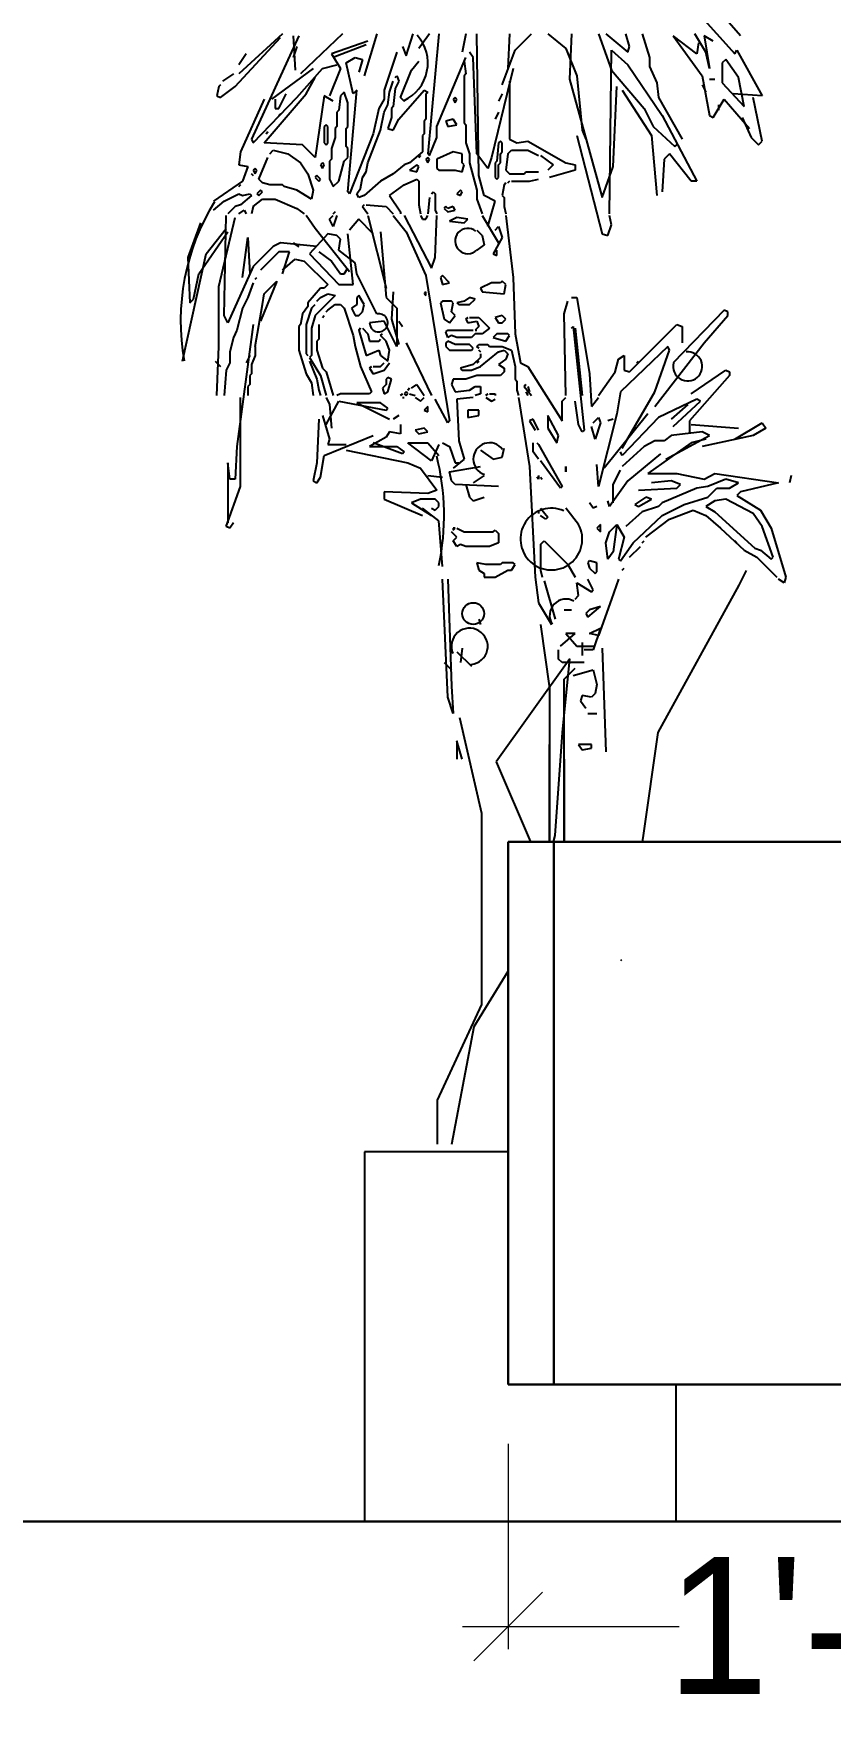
# Model space of a CAD drawing. Header units: millimetres. Extents: x 56222 to 3066687, y -650199 to -121287.
# Drawn here: x 134990.3 to 135007.75, y -183599.31 to -183562.44 of the extents above; entities that cross this region are included whole.
import ezdxf

# ---------------------------------------------------------------- set-up
doc = ezdxf.new("R2010")
doc.units = ezdxf.units.MM
doc.header["$MEASUREMENT"] = 0
doc.header["$PDMODE"] = 35
doc.linetypes.add('DASHED', pattern=[0.75, 0.5, -0.25])
doc.layers.get('Defpoints').update_dxf_attribs({"color": 220})
for name, color, linetype, lineweight in [('FURNITURE', 32, 'Continuous', 9), ('furniture dimensions', 1, 'DASHED', 0), ('SECTION ( SLAB PLine )', 104, 'Continuous', 30), ('wall', 7, 'Continuous', 30)]:
    doc.layers.add(name, color=color, linetype=linetype, lineweight=lineweight)
doc.styles.add('century g', font='GOTHIC.TTF')
doc.dimstyles.new('Archana', dxfattribs={"dimtxt": 2, "dimasz": 0.75, "dimexe": 0.5, "dimexo": 0.5, "dimgap": 0, "dimtad": 0, "dimzin": 0, "dimdsep": 46, "dimlunit": 4, "dimtxsty": 'century g', "dimblk": 'OBLIQUE', "dimcen": 0, "dimdle": 1, "dimclrd": 256, "dimclre": 256, "dimclrt": 256, "dimadec": 0, "dimazin": 0, "dimtfac": 1, "dimtofl": 0, "dimtmove": 1, "dimatfit": 3, "dimfxl": 1, "dimfxlon": 1, "dimtolj": 1, "dimtzin": 0, "dimlwd": -1, "dimlwe": -1, "dimarcsym": 0})

# ---------------------------------------------------------------- blocks, each defined once
blk = doc.blocks.new('_Oblique')
at = {"layer": 'wall', "color": 0, "lineweight": -2}
blk.add_line((-0.5, -0.5), (0.5, 0.5), dxfattribs=at)
blk = doc.blocks.new('*D224')
at = {"layer": 'Defpoints', "color": 0, "linetype": 'Continuous', "lineweight": 30, "transparency": 16777216}
for p in [(135000.694, -183592.044), (135015.634, -183592.044), (135015.634, -183597.344)]:
    blk.add_point(p, dxfattribs=at)
at = {"layer": 'furniture dimensions', "color": 5, "linetype": 'ByBlock', "transparency": 16777216}
blk.add_line((135000.694, -183593.344), (135000.694, -183597.844), dxfattribs=at)
at = {"layer": 'furniture dimensions', "color": 5, "linetype": 'Continuous', "transparency": 16777216}
for p, q in [((135015.634, -183593.344), (135015.634, -183597.844)), ((134999.694, -183597.344), (135004.443, -183597.344)), ((135016.634, -183597.344), (135011.885, -183597.344))]:
    blk.add_line(p, q, dxfattribs=at)
at = {"layer": 'furniture dimensions', "color": 5, "linetype": 'Continuous', "transparency": 16777216, "xscale": 1.5, "yscale": 1.5, "zscale": 1.5, "rotation": 180}
blk.add_blockref('_Oblique', (135000.694, -183597.344), dxfattribs=at)
at = {"layer": 'furniture dimensions', "color": 5, "linetype": 'Continuous', "transparency": 16777216, "xscale": 1.5, "yscale": 1.5, "zscale": 1.5}
blk.add_blockref('_Oblique', (135015.634, -183597.344), dxfattribs=at)
at = {"layer": 'furniture dimensions', "linetype": 'Continuous', "lineweight": 0, "transparency": 16777216, "insert": (135008.164, -183597.344), "char_height": 3, "attachment_point": 5, "style": 'century g'}
blk.add_mtext('\\A1;1\'-3"', dxfattribs=at)

msp = doc.modelspace()

# ---------------------------------------------------------------- linework, layer by layer
at = {"color": 96, "linetype": 'ByBlock'}
for p, q in [((135003.433, -183560.418), (135005.663, -183562.887)), ((135005.782, -183562.489), (135004.986, -183561.573)), ((134995.748, -183562.449), (134994.792, -183563.325)), ((134997.062, -183562.449), (134996.146, -183563.325)), ((134997.819, -183562.449), (134997.54, -183563.365)), ((134998.456, -183562.927), (134998.615, -183562.449)), ((134998.973, -183562.449), (134998.734, -183562.768)), ((134999.172, -183562.449), (134998.933, -183565.077)), ((134999.77, -183562.449), (134999.69, -183562.847)), ((135000.048, -183565.555), (135000.009, -183562.449)), ((135000.725, -183562.449), (135000.686, -183563.206)), ((135000.845, -183562.807), (135001.203, -183562.449)), ((135001.562, -183562.449), (135001.96, -183562.768)), ((135002.079, -183562.449), (135002.039, -183563.445)), ((135002.676, -183562.449), (135002.955, -183563.246)), ((135002.836, -183562.449), (135003.314, -183562.847)), ((135003.353, -183562.728), (135003.274, -183562.449)), ((135003.632, -183562.449), (135003.791, -183562.967)), ((135005.026, -183562.847), (135004.787, -183562.449)), ((134994.713, -183563.604), (134995.708, -183562.529)), ((134996.106, -183562.489), (134995.071, -183564.759)), ((134995.987, -183562.489), (134996.027, -183563.246)), ((134996.067, -183562.728), (134995.987, -183562.967)), ((134997.619, -183562.608), (134996.823, -183562.887)), ((134997.58, -183562.688), (134996.863, -183562.967)), ((134998.376, -183562.728), (134998.456, -183562.927)), ((135000.566, -183563.564), (135000.845, -183562.807)), ((135001.96, -183562.768), (135002.199, -183563.365)), ((135002.915, -183566.391), (135002.955, -183562.807)), ((135002.955, -183562.807), (135003.314, -183563.126)), ((135003.314, -183562.847), (135003.353, -183562.728)), ((135004.827, -183562.887), (135004.309, -183562.489)), ((135004.309, -183562.489), (135004.946, -183563.365)), ((135004.866, -183562.648), (135004.827, -183562.887)), ((135004.986, -183562.489), (135005.105, -183563.206)), ((135005.185, -183562.608), (135004.986, -183562.489)), ((135005.663, -183562.887), (135005.703, -183562.807)), ((135005.703, -183562.807), (135006.26, -183563.803)), ((134994.952, -183562.887), (134994.792, -183563.126)), ((134996.425, -183563.206), (134995.509, -183563.883)), ((134996.067, -183563.843), (134996.624, -183563.206)), ((134996.624, -183563.206), (134996.943, -183563.126)), ((134997.022, -183563.206), (134996.783, -183563.803)), ((134996.823, -183562.887), (134997.022, -183563.206)), ((134997.142, -183563.086), (134997.341, -183562.967)), ((134997.301, -183563.763), (134997.142, -183563.086)), ((134997.341, -183562.967), (134997.5, -183563.007)), ((134997.5, -183563.007), (134997.42, -183563.285)), ((134998.257, -183562.847), (134997.978, -183563.684)), ((134998.575, -183563.246), (134998.734, -183563.046)), ((134999.133, -183564.48), (134999.77, -183562.967)), ((134999.73, -183563.046), (134999.77, -183563.325)), ((134999.929, -183562.967), (134999.849, -183562.847)), ((135000.009, -183565.077), (134999.929, -183562.967)), ((135000.805, -183563.206), (135000.327, -183565.157)), ((135003.314, -183563.126), (135004.07, -183564.241)), ((135003.791, -183562.967), (135003.791, -183563.166)), ((135003.791, -183563.166), (135003.951, -183563.524)), ((135005.105, -183563.206), (135005.026, -183562.847)), ((135005.464, -183563.007), (135005.384, -183563.086)), ((135005.384, -183563.086), (135005.384, -183563.524)), ((135005.743, -183563.405), (135005.464, -183563.007)), ((134994.394, -183563.564), (134994.354, -183563.604)), ((134994.354, -183563.604), (134994.394, -183563.564)), ((134994.673, -183563.325), (134994.434, -183563.484)), ((134996.266, -183563.763), (134996.465, -183563.405)), ((134998.097, -183563.723), (134998.177, -183563.484)), ((134998.217, -183563.405), (134998.257, -183563.365)), ((134998.296, -183563.484), (134998.217, -183563.644)), ((134998.257, -183563.365), (134998.296, -183563.484)), ((134998.336, -183563.843), (134998.575, -183563.246)), ((134999.77, -183563.325), (134999.73, -183563.365)), ((134999.73, -183563.365), (134999.73, -183564.4)), ((135000.725, -183563.484), (135000.725, -183564.759)), ((135002.039, -183563.445), (135002.756, -183566.033)), ((135002.199, -183563.365), (135002.318, -183564.56)), ((135002.955, -183563.246), (135003.672, -183564.082)), ((135003.951, -183563.524), (135003.99, -183563.843)), ((135004.946, -183563.365), (135005.105, -183564.241)), ((135004.946, -183563.564), (135005.026, -183563.723)), ((135005.105, -183563.445), (135005.225, -183563.445)), ((135005.384, -183563.524), (135005.862, -183564.042)), ((135005.862, -183564.042), (135005.743, -183563.405)), ((134994.354, -183563.604), (134994.314, -183563.803)), ((134994.314, -183563.803), (134994.394, -183563.843)), ((134994.394, -183563.843), (134994.713, -183563.604)), ((134995.35, -183563.883), (134994.832, -183565.037)), ((134995.111, -183564.838), (134996.067, -183563.843)), ((134995.35, -183564.838), (134996.266, -183563.763)), ((134995.589, -183563.883), (134995.589, -183564.082)), ((134995.668, -183564.082), (134995.828, -183563.763)), ((134996.664, -183563.803), (134996.465, -183565.157)), ((134996.863, -183563.922), (134996.664, -183563.803)), ((134997.022, -183563.803), (134996.982, -183564.122)), ((134997.102, -183563.723), (134997.022, -183563.803)), ((134997.181, -183563.962), (134997.102, -183563.723)), ((134997.181, -183565.913), (134997.381, -183563.684)), ((134997.381, -183563.684), (134997.301, -183563.763)), ((134997.978, -183563.883), (134997.858, -183564.082)), ((134997.978, -183563.684), (134997.978, -183563.883)), ((134998.057, -183564.002), (134998.097, -183563.723)), ((134998.217, -183563.644), (134998.177, -183564.042)), ((134998.296, -183564.321), (134998.854, -183563.684)), ((134998.416, -183563.922), (134998.336, -183563.843)), ((134998.854, -183563.684), (134998.933, -183563.723)), ((134998.933, -183563.723), (134998.894, -183563.763)), ((134998.894, -183563.763), (134998.894, -183564.321)), ((134999.531, -183563.843), (134999.491, -183563.883)), ((134999.491, -183563.883), (134999.531, -183563.962)), ((134999.571, -183563.883), (134999.531, -183563.843)), ((134999.531, -183563.962), (134999.571, -183563.883)), ((135000.566, -183563.763), (135000.486, -183563.922)), ((135002.995, -183565.356), (135003.075, -183563.604)), ((135003.194, -183563.684), (135003.831, -183564.679)), ((135003.99, -183563.843), (135004.508, -183564.759)), ((135005.185, -183564.281), (135005.424, -183563.883)), ((135005.424, -183563.883), (135005.981, -183564.52)), ((135006.26, -183563.803), (135005.623, -183563.763)), ((135006.26, -183564.798), (135006.061, -183563.843)), ((134995.589, -183564.082), (134995.668, -183564.082)), ((134995.708, -183564.201), (134995.668, -183564.241)), ((134995.668, -183564.241), (134995.708, -183564.201)), ((134996.982, -183564.122), (134996.943, -183564.161)), ((134996.943, -183564.161), (134996.943, -183564.48)), ((134997.181, -183564.48), (134997.181, -183563.962)), ((134997.858, -183564.082), (134997.739, -183564.639)), ((134997.898, -183564.56), (134997.978, -183564.161)), ((134997.978, -183564.161), (134998.057, -183564.002)), ((134998.137, -183564.281), (134998.057, -183564.52)), ((134998.177, -183564.042), (134998.137, -183564.082)), ((134998.137, -183564.082), (134998.137, -183564.281)), ((135000.486, -183564.161), (135000.407, -183564.321)), ((135003.672, -183564.082), (135003.871, -183564.48)), ((135004.07, -183564.241), (135004.827, -183565.674)), ((135005.105, -183564.241), (135005.185, -183564.281)), ((135005.304, -183564.002), (135005.304, -183564.122)), ((135005.822, -183564.281), (135006.021, -183564.719)), ((134995.429, -183564.599), (134995.39, -183564.639)), ((134995.39, -183564.639), (134995.429, -183564.599)), ((134996.704, -183564.44), (134996.664, -183564.48)), ((134996.664, -183564.48), (134996.664, -183564.838)), ((134996.743, -183564.48), (134996.704, -183564.44)), ((134996.743, -183564.838), (134996.743, -183564.48)), ((134996.943, -183564.48), (134996.903, -183564.52)), ((134996.903, -183564.52), (134996.903, -183564.719)), ((134997.142, -183564.52), (134997.181, -183564.48)), ((134997.142, -183564.918), (134997.142, -183564.52)), ((134997.739, -183564.639), (134997.221, -183565.953)), ((134997.619, -183565.276), (134997.898, -183564.56)), ((134998.057, -183564.52), (134998.177, -183564.56)), ((134998.177, -183564.56), (134998.296, -183564.321)), ((134998.854, -183564.639), (134998.814, -183564.679)), ((134998.814, -183564.679), (134998.814, -183565.037)), ((134998.894, -183564.321), (134998.854, -183564.36)), ((134998.854, -183564.36), (134998.854, -183564.639)), ((134999.133, -183564.719), (134999.133, -183564.48)), ((134999.491, -183564.321), (134999.332, -183564.36)), ((134999.332, -183564.36), (134999.371, -183564.48)), ((134999.371, -183564.48), (134999.571, -183564.44)), ((134999.571, -183564.44), (134999.491, -183564.321)), ((134999.73, -183564.4), (134999.77, -183564.44)), ((134999.77, -183564.44), (134999.77, -183564.838)), ((135002.199, -183564.679), (135002.756, -183566.829)), ((135002.318, -183564.56), (135002.398, -183564.759)), ((135003.831, -183564.679), (135003.951, -183565.993)), ((135003.871, -183564.48), (135004.349, -183564.918)), ((134994.832, -183565.037), (134994.792, -183565.316)), ((134995.071, -183564.759), (134995.111, -183564.838)), ((134996.186, -183564.878), (134995.35, -183564.838)), ((134995.469, -183565.077), (134995.549, -183564.998)), ((134995.549, -183564.998), (134995.867, -183565.077)), ((134996.465, -183565.157), (134996.186, -183564.878)), ((134996.664, -183564.838), (134996.704, -183564.878)), ((134996.704, -183564.878), (134996.743, -183564.838)), ((134996.903, -183564.719), (134996.823, -183564.958)), ((134996.823, -183564.958), (134996.823, -183565.197)), ((134997.181, -183564.958), (134997.142, -183564.918)), ((134997.181, -183565.157), (134997.181, -183564.958)), ((134998.814, -183565.037), (134998.535, -183565.276)), ((134998.973, -183565.117), (134999.133, -183564.719)), ((134999.491, -183565.037), (134999.133, -183565.197)), ((134999.69, -183565.077), (134999.491, -183565.037)), ((134999.77, -183564.838), (134999.849, -183565.077)), ((135000.486, -183564.838), (135000.447, -183565.236)), ((135000.526, -183564.798), (135000.486, -183564.838)), ((135000.566, -183564.838), (135000.526, -183564.798)), ((135000.526, -183565.077), (135000.566, -183565.037)), ((135000.566, -183565.037), (135000.566, -183564.838)), ((135000.686, -183565.077), (135000.765, -183564.998)), ((135000.725, -183564.759), (135000.885, -183564.838)), ((135000.765, -183564.998), (135001.124, -183564.998)), ((135000.885, -183564.838), (135001.124, -183564.798)), ((135001.124, -183564.798), (135001.96, -183565.276)), ((135001.124, -183564.998), (135001.362, -183565.117)), ((135004.349, -183564.918), (135004.389, -183564.878)), ((135006.021, -183564.719), (135006.181, -183564.878)), ((135006.181, -183564.878), (135006.26, -183564.798)), ((134994.792, -183565.316), (134994.991, -183565.356)), ((134994.991, -183565.356), (134994.872, -183565.674)), ((134995.151, -183565.396), (134995.111, -183565.436)), ((134995.191, -183565.436), (134995.151, -183565.396)), ((134995.23, -183565.635), (134995.429, -183565.157)), ((134995.867, -183565.077), (134996.146, -183565.276)), ((134996.146, -183565.276), (134996.305, -183565.515)), ((134996.624, -183565.276), (134996.584, -183565.316)), ((134996.584, -183565.316), (134996.624, -183565.396)), ((134996.664, -183565.316), (134996.624, -183565.276)), ((134996.624, -183565.396), (134996.664, -183565.316)), ((134996.823, -183565.197), (134996.783, -183565.236)), ((134996.783, -183565.236), (134996.783, -183565.635)), ((134996.982, -183565.674), (134997.102, -183565.236)), ((134997.102, -183565.236), (134997.181, -183565.157)), ((134997.58, -183565.475), (134997.619, -183565.276)), ((134998.416, -183565.316), (134998.177, -183565.515)), ((134998.535, -183565.276), (134998.416, -183565.316)), ((134998.695, -183565.316), (134998.535, -183565.436)), ((134998.734, -183565.356), (134998.695, -183565.316)), ((134998.695, -183565.475), (134998.734, -183565.356)), ((134998.774, -183565.117), (134998.734, -183565.157)), ((134998.734, -183565.157), (134998.774, -183565.117)), ((134998.933, -183565.157), (134998.894, -183565.197)), ((134998.894, -183565.197), (134998.933, -183565.276)), ((134998.933, -183565.077), (134998.973, -183565.117)), ((134998.973, -183565.197), (134998.933, -183565.157)), ((134998.933, -183565.276), (134998.973, -183565.197)), ((134999.133, -183565.197), (134999.133, -183565.396)), ((134999.133, -183565.396), (134999.172, -183565.436)), ((134999.69, -183565.276), (134999.69, -183565.077)), ((134999.73, -183565.316), (134999.69, -183565.276)), ((134999.69, -183565.475), (134999.73, -183565.316)), ((134999.849, -183565.077), (134999.849, -183565.276)), ((134999.849, -183565.276), (135000.009, -183565.874)), ((135000.248, -183565.396), (135000.009, -183565.077)), ((135000.327, -183565.157), (135000.248, -183565.396)), ((135000.447, -183565.236), (135000.407, -183565.276)), ((135000.407, -183565.276), (135000.407, -183565.595)), ((135000.486, -183565.316), (135000.526, -183565.276)), ((135000.486, -183565.595), (135000.486, -183565.316)), ((135000.526, -183565.276), (135000.526, -183565.077)), ((135000.686, -183565.077), (135000.646, -183565.436)), ((135001.402, -183565.117), (135001.681, -183565.316)), ((135001.681, -183565.316), (135001.562, -183565.436)), ((135001.96, -183565.276), (135002.159, -183565.316)), ((135002.159, -183565.316), (135002.159, -183565.436)), ((135002.756, -183566.033), (135002.995, -183565.356)), ((135004.11, -183565.197), (135004.07, -183565.913)), ((135004.229, -183565.077), (135004.11, -183565.197)), ((135004.707, -183565.674), (135004.229, -183565.077)), ((134994.872, -183565.674), (134994.235, -183566.112)), ((134994.832, -183565.754), (134994.792, -183565.794)), ((134994.792, -183565.794), (134994.832, -183565.754)), ((134995.111, -183565.555), (134995.071, -183565.515)), ((134995.071, -183565.515), (134995.111, -183565.555)), ((134995.111, -183565.436), (134995.151, -183565.515)), ((134995.151, -183565.515), (134995.191, -183565.436)), ((134995.31, -183565.714), (134995.23, -183565.635)), ((134995.469, -183565.754), (134995.31, -183565.714)), ((134995.748, -183565.754), (134995.469, -183565.754)), ((134995.788, -183565.794), (134995.748, -183565.754)), ((134996.305, -183565.515), (134996.425, -183565.874)), ((134996.505, -183565.555), (134996.465, -183565.595)), ((134996.465, -183565.595), (134996.544, -183565.674)), ((134996.584, -183565.635), (134996.505, -183565.555)), ((134996.544, -183565.674), (134996.584, -183565.635)), ((134996.783, -183565.635), (134996.863, -183565.794)), ((134996.863, -183565.794), (134996.982, -183565.674)), ((134997.46, -183565.834), (134997.5, -183565.595)), ((134997.5, -183565.595), (134997.58, -183565.475)), ((134997.898, -183565.674), (134997.54, -183565.993)), ((134998.177, -183565.515), (134997.898, -183565.674)), ((134998.097, -183565.993), (134998.416, -183565.754)), ((134998.416, -183565.754), (134998.695, -183565.635)), ((134998.535, -183565.436), (134998.695, -183565.475)), ((134998.695, -183565.635), (134998.734, -183565.674)), ((134998.734, -183565.674), (134998.734, -183566.192)), ((134999.172, -183565.436), (134999.531, -183565.436)), ((134999.531, -183565.436), (134999.69, -183565.475)), ((135000.168, -183565.993), (135000.048, -183565.555)), ((135000.407, -183565.595), (135000.447, -183565.635)), ((135000.447, -183565.635), (135000.486, -183565.595)), ((135000.606, -183565.754), (135000.566, -183565.993)), ((135000.646, -183565.714), (135000.606, -183565.754)), ((135000.606, -183565.754), (135000.646, -183565.714)), ((135000.646, -183565.436), (135000.725, -183565.515)), ((135000.725, -183565.674), (135000.686, -183565.714)), ((135000.686, -183565.714), (135000.725, -183565.674)), ((135000.725, -183565.515), (135001.044, -183565.515)), ((135000.765, -183565.674), (135001.163, -183565.674)), ((135001.044, -183565.515), (135001.084, -183565.475)), ((135001.084, -183565.475), (135001.362, -183565.475)), ((135001.163, -183565.674), (135001.362, -183565.635)), ((135002.159, -183565.436), (135001.601, -183565.595)), ((135004.827, -183565.674), (135004.707, -183565.674)), ((134994.235, -183566.312), (134994.474, -183566.112)), ((134994.474, -183566.112), (134994.792, -183565.953)), ((134994.792, -183565.953), (134994.872, -183565.993)), ((134995.071, -183565.993), (134994.832, -183566.192)), ((134994.872, -183565.993), (134995.031, -183565.953)), ((134995.031, -183565.953), (134995.071, -183565.993)), ((134995.111, -183566.232), (134995.31, -183566.073)), ((134995.27, -183565.874), (134995.191, -183565.953)), ((134995.191, -183565.953), (134995.23, -183565.993)), ((134995.23, -183565.993), (134995.31, -183565.913)), ((134995.31, -183565.913), (134995.27, -183565.874)), ((134995.31, -183566.073), (134995.589, -183566.073)), ((134995.589, -183566.073), (134996.067, -183566.272)), ((134996.067, -183565.874), (134995.788, -183565.794)), ((134996.385, -183566.073), (134996.067, -183565.874)), ((134996.425, -183565.874), (134996.385, -183566.073)), ((134997.221, -183565.953), (134997.181, -183565.913)), ((134997.381, -183565.953), (134997.46, -183565.834)), ((134997.42, -183566.033), (134997.381, -183565.953)), ((134997.54, -183565.993), (134997.42, -183566.033)), ((134998.097, -183565.993), (134998.336, -183566.351)), ((134998.973, -183566.033), (134998.933, -183566.391)), ((134999.013, -183565.953), (134999.053, -183565.913)), ((134999.053, -183565.913), (134999.093, -183565.953)), ((134999.093, -183565.953), (134999.093, -183566.312)), ((134999.65, -183565.874), (134999.571, -183565.953)), ((134999.571, -183565.953), (134999.65, -183565.993)), ((134999.69, -183565.913), (134999.65, -183565.874)), ((134999.65, -183565.993), (134999.69, -183565.913)), ((135000.009, -183565.874), (135000.009, -183566.073)), ((135000.009, -183566.073), (135000.128, -183566.391)), ((135000.407, -183566.112), (135000.168, -183565.993)), ((135000.248, -183566.67), (135000.407, -183566.112)), ((135000.566, -183565.993), (135000.606, -183566.033)), ((135000.606, -183566.033), (135000.606, -183566.232)), ((134994.354, -183567.984), (134994.713, -183566.471)), ((134994.474, -183568.621), (134994.514, -183566.431)), ((134994.713, -183566.232), (134994.553, -183566.391)), ((134994.832, -183566.192), (134994.713, -183566.232)), ((134994.792, -183566.391), (134994.912, -183566.312)), ((134994.912, -183566.312), (134994.952, -183566.391)), ((134995.111, -183566.232), (134995.071, -183566.391)), ((134996.067, -183566.272), (134996.226, -183566.391)), ((134996.465, -183566.71), (134996.266, -183566.431)), ((134996.783, -183566.511), (134996.863, -183566.431)), ((134996.863, -183566.67), (134996.783, -183566.511)), ((134996.903, -183566.351), (134996.863, -183566.391)), ((134996.863, -183566.391), (134996.903, -183566.351)), ((134996.943, -183566.431), (134996.863, -183566.67)), ((134997.42, -183566.511), (134997.221, -183566.75)), ((134997.739, -183566.829), (134997.42, -183566.511)), ((134997.54, -183566.192), (134997.5, -183566.232)), ((134997.5, -183566.232), (134997.54, -183566.192)), ((134997.5, -183566.232), (134997.619, -183566.391)), ((134997.58, -183566.192), (134998.018, -183566.232)), ((134997.619, -183566.431), (134998.018, -183568.024)), ((134998.018, -183566.232), (134998.177, -183566.391)), ((134998.177, -183566.431), (134998.456, -183566.789)), ((134998.336, -183566.351), (134998.336, -183566.391)), ((134998.416, -183566.431), (134999.013, -183567.586)), ((134998.734, -183566.192), (134998.774, -183566.391)), ((134998.774, -183566.431), (134998.814, -183566.511)), ((134998.814, -183566.511), (134998.894, -183566.511)), ((134998.894, -183566.511), (134998.933, -183566.431)), ((134999.093, -183566.312), (134999.133, -183566.391)), ((134999.093, -183567.347), (134999.133, -183566.431)), ((134999.332, -183566.232), (134999.292, -183566.272)), ((134999.292, -183566.272), (134999.371, -183566.351)), ((134999.371, -183566.272), (134999.332, -183566.232)), ((134999.491, -183566.232), (134999.371, -183566.272)), ((134999.371, -183566.351), (134999.531, -183566.312)), ((134999.571, -183566.471), (134999.411, -183566.55)), ((134999.531, -183566.312), (134999.491, -183566.232)), ((134999.809, -183566.511), (134999.571, -183566.471)), ((134999.73, -183566.59), (134999.809, -183566.511)), ((135000.128, -183566.431), (135000.486, -183567.028)), ((135000.606, -183566.232), (135000.646, -183566.391)), ((135000.646, -183566.431), (135000.805, -183567.785)), ((135002.955, -183566.63), (135002.915, -183566.431)), ((134993.956, -183566.59), (134993.677, -183567.347)), ((134993.916, -183567.705), (134994.553, -183566.789)), ((134994.076, -183567.267), (134994.514, -183566.71)), ((134996.743, -183566.829), (134996.345, -183567.267)), ((134997.221, -183567.665), (134996.465, -183566.71)), ((134996.943, -183566.869), (134996.743, -183566.829)), ((134997.022, -183566.949), (134996.943, -183566.869)), ((134997.301, -183567.944), (134997.181, -183566.829)), ((134997.898, -183566.789), (134998.018, -183568.223)), ((134998.456, -183566.789), (134998.894, -183567.745)), ((134999.411, -183566.55), (134999.73, -183566.59)), ((135000.009, -183566.75), (135000.128, -183566.869)), ((135000.128, -183566.869), (135000.168, -183567.068)), ((135000.407, -183566.75), (135000.486, -183566.67)), ((135000.486, -183566.67), (135000.566, -183566.909)), ((135002.756, -183566.829), (135002.876, -183566.869)), ((135002.876, -183566.869), (135002.955, -183566.63)), ((134994.872, -183567.785), (134994.991, -183566.909)), ((134994.991, -183566.909), (134995.031, -183567.705)), ((134995.549, -183567.108), (134995.111, -183567.546)), ((134995.668, -183567.227), (134995.27, -183567.626)), ((134995.708, -183567.028), (134995.549, -183567.108)), ((134995.907, -183567.227), (134995.668, -183567.227)), ((134996.505, -183567.108), (134995.708, -183567.028)), ((134995.748, -183567.705), (134995.907, -183567.227)), ((134995.987, -183567.028), (134996.106, -183567.108)), ((134996.544, -183567.227), (134996.823, -183567.426)), ((134996.982, -183567.188), (134997.022, -183566.949)), ((134997.341, -183567.466), (134996.982, -183567.188)), ((135000.168, -183567.068), (135000.009, -183567.188)), ((135000.566, -183566.909), (135000.367, -183567.267)), ((135000.447, -183567.307), (135000.447, -183567.188)), ((134993.558, -183569.617), (134994.076, -183567.267)), ((134993.677, -183567.347), (134993.717, -183568.342)), ((134995.111, -183567.546), (134994.553, -183568.78)), ((134995.748, -183567.626), (134996.027, -183567.387)), ((134996.027, -183567.387), (134996.226, -183567.426)), ((134996.226, -183567.426), (134996.743, -183567.944)), ((134996.345, -183567.267), (134996.982, -183567.944)), ((134996.823, -183567.426), (134997.022, -183567.705)), ((134997.102, -183567.705), (134997.181, -183567.586)), ((134997.381, -183567.705), (134997.341, -183567.466)), ((134999.013, -183567.586), (134999.093, -183567.347)), ((135000.367, -183567.267), (135000.447, -183567.307)), ((134993.797, -183568.263), (134993.916, -183567.705)), ((134994.354, -183569.298), (134994.354, -183567.984)), ((134995.111, -183567.904), (134994.991, -183568.223)), ((134995.151, -183567.825), (134995.191, -183567.785)), ((134995.629, -183567.864), (134995.27, -183568.741)), ((134995.35, -183568.143), (134995.629, -183567.864)), ((134996.743, -183567.944), (134996.664, -183568.024)), ((134996.982, -183567.944), (134997.301, -183567.944)), ((134997.022, -183567.705), (134997.102, -183567.705)), ((134997.819, -183568.581), (134997.381, -183567.705)), ((134998.894, -183567.745), (134999.411, -183570.931)), ((134999.252, -183567.745), (134999.212, -183567.785)), ((134999.212, -183567.785), (134999.252, -183567.944)), ((134999.411, -183567.904), (134999.252, -183567.745)), ((134999.252, -183567.944), (134999.411, -183567.904)), ((135000.327, -183567.904), (135000.088, -183568.024)), ((135000.526, -183567.904), (135000.327, -183567.904)), ((135000.566, -183567.864), (135000.526, -183567.904)), ((135000.646, -183567.944), (135000.566, -183567.864)), ((135000.606, -183568.143), (135000.646, -183567.944)), ((135000.805, -183567.785), (135000.845, -183569.019)), ((134993.717, -183568.342), (134993.797, -183568.263)), ((134994.991, -183568.223), (134994.872, -183568.462)), ((134995.31, -183568.382), (134995.35, -183568.143)), ((134996.584, -183568.024), (134996.305, -183568.342)), ((134996.305, -183568.342), (134996.305, -183568.422)), ((134996.903, -183568.183), (134996.465, -183568.621)), ((134996.505, -183568.303), (134996.584, -183568.223)), ((134996.664, -183568.024), (134996.584, -183568.024)), ((134996.584, -183568.223), (134996.743, -183568.143)), ((134996.743, -183568.143), (134996.903, -183568.183)), ((134997.42, -183568.183), (134997.381, -183568.223)), ((134997.381, -183568.223), (134997.381, -183568.382)), ((134997.54, -183568.382), (134997.42, -183568.183)), ((134998.018, -183568.223), (134998.257, -183568.462)), ((134998.177, -183568.103), (134998.137, -183568.701)), ((134998.894, -183568.103), (134998.854, -183568.143)), ((134998.854, -183568.143), (134998.894, -183568.183)), ((134998.894, -183568.183), (134998.894, -183568.103)), ((134999.252, -183568.303), (134999.212, -183568.342)), ((134999.212, -183568.342), (134999.292, -183568.701)), ((134999.451, -183568.303), (134999.252, -183568.303)), ((134999.491, -183568.342), (134999.451, -183568.303)), ((134999.451, -183568.541), (134999.491, -183568.342)), ((134999.73, -183568.303), (134999.571, -183568.342)), ((134999.571, -183568.342), (134999.61, -183568.382)), ((134999.849, -183568.223), (134999.73, -183568.303)), ((134999.969, -183568.263), (134999.849, -183568.223)), ((134999.849, -183568.382), (134999.969, -183568.263)), ((135000.088, -183568.024), (135000.128, -183568.103)), ((135000.128, -183568.103), (135000.606, -183568.143)), ((135001.92, -183568.581), (135002, -183568.303)), ((135002.079, -183568.223), (135002.199, -183568.223)), ((135002.199, -183568.223), (135002.477, -183569.895)), ((134994.553, -183568.78), (134994.474, -183568.621)), ((134994.872, -183568.462), (134994.752, -183568.94)), ((134995.151, -183569.298), (134995.31, -183568.382)), ((134996.186, -183568.581), (134996.146, -183568.82)), ((134996.305, -183568.422), (134996.186, -183568.581)), ((134996.385, -183568.462), (134996.266, -183568.82)), ((134996.385, -183568.462), (134996.465, -183568.382)), ((134996.465, -183568.621), (134996.385, -183568.9)), ((134996.624, -183568.661), (134996.664, -183568.621)), ((134996.704, -183568.541), (134996.743, -183568.502)), ((134996.743, -183568.502), (134996.903, -183568.382)), ((134996.903, -183568.382), (134997.022, -183568.382)), ((134997.022, -183568.382), (134997.102, -183568.462)), ((134997.102, -183568.462), (134997.301, -183569.059)), ((134997.381, -183568.382), (134997.261, -183568.462)), ((134997.261, -183568.462), (134997.341, -183568.621)), ((134997.341, -183568.621), (134997.42, -183568.621)), ((134997.42, -183568.621), (134997.5, -183568.541)), ((134997.5, -183568.541), (134997.54, -183568.382)), ((134998.137, -183568.701), (134998.296, -183569.258)), ((134998.257, -183568.462), (134998.257, -183569.298)), ((134999.292, -183568.701), (134999.411, -183568.78)), ((134999.411, -183568.78), (134999.531, -183568.621)), ((134999.531, -183568.621), (134999.451, -183568.541)), ((134999.61, -183568.382), (134999.849, -183568.382)), ((134999.809, -183568.661), (134999.77, -183568.701)), ((134999.77, -183568.701), (134999.809, -183568.661)), ((134999.77, -183568.701), (134999.809, -183568.78)), ((134999.849, -183568.661), (135000.048, -183568.661)), ((135000.048, -183568.661), (135000.287, -183568.9)), ((135000.566, -183568.621), (135000.407, -183568.661)), ((135000.407, -183568.661), (135000.486, -183568.78)), ((135000.646, -183568.701), (135000.566, -183568.621)), ((135000.566, -183568.78), (135000.646, -183568.701)), ((135001.96, -183570.373), (135001.92, -183568.581)), ((135005.424, -183568.502), (135004.309, -183569.656)), ((135004.986, -183569.218), (135005.504, -183568.621)), ((135005.504, -183568.541), (135005.424, -183568.502)), ((135005.504, -183568.621), (135005.504, -183568.541)), ((134994.673, -183569.099), (134994.593, -183569.417)), ((134994.752, -183568.94), (134994.673, -183569.099)), ((134995.111, -183568.82), (134994.752, -183571.488)), ((134996.146, -183568.82), (134996.106, -183568.86)), ((134996.106, -183568.86), (134996.106, -183569.378)), ((134996.266, -183568.82), (134996.266, -183569.457)), ((134996.385, -183568.9), (134996.385, -183569.497)), ((134996.544, -183568.82), (134996.544, -183569.139)), ((134997.301, -183569.059), (134997.341, -183569.298)), ((134997.46, -183568.9), (134997.42, -183568.94)), ((134997.42, -183568.94), (134997.46, -183568.9)), ((134997.42, -183568.94), (134997.58, -183569.497)), ((134997.5, -183568.9), (134997.619, -183569.019)), ((134997.619, -183569.019), (134997.659, -183569.179)), ((134997.978, -183568.741), (134997.659, -183568.78)), ((134997.898, -183569.059), (134997.938, -183569.019)), ((134998.018, -183569.179), (134997.898, -183569.059)), ((134998.257, -183569.298), (134997.978, -183568.741)), ((134998.296, -183568.741), (134998.376, -183568.86)), ((134999.332, -183568.979), (134999.371, -183568.94)), ((134999.371, -183569.099), (134999.332, -183568.979)), ((134999.371, -183568.94), (134999.929, -183568.94)), ((134999.451, -183569.059), (134999.371, -183569.099)), ((134999.571, -183569.099), (134999.451, -183569.059)), ((134999.889, -183569.099), (134999.571, -183569.099)), ((134999.809, -183568.78), (135000.009, -183568.741)), ((134999.969, -183569.019), (134999.889, -183569.099)), ((135000.048, -183568.86), (134999.969, -183568.94)), ((134999.969, -183568.94), (135000.009, -183568.94)), ((135000.128, -183569.019), (134999.969, -183569.019)), ((135000.009, -183568.741), (135000.048, -183568.86)), ((135000.287, -183568.9), (135000.128, -183569.019)), ((135000.447, -183569.019), (135000.367, -183569.099)), ((135000.367, -183569.099), (135000.646, -183569.179)), ((135000.686, -183569.019), (135000.447, -183569.019)), ((135000.486, -183568.78), (135000.566, -183568.78)), ((135000.646, -183569.179), (135000.725, -183569.059)), ((135000.725, -183569.059), (135000.686, -183569.019)), ((135000.845, -183569.019), (135000.964, -183569.656)), ((135002.079, -183568.9), (135002.119, -183568.86)), ((135002.119, -183568.86), (135002.358, -183571.13)), ((135002.159, -183568.9), (135002.318, -183570.373)), ((135003.353, -183569.855), (135004.389, -183568.82)), ((135004.389, -183568.82), (135004.508, -183568.86)), ((135004.508, -183568.86), (135004.508, -183569.218)), ((134994.314, -183570.373), (134994.354, -183569.298)), ((134994.593, -183569.417), (134994.593, -183569.656)), ((134995.151, -183569.298), (134995.151, -183569.497)), ((134996.106, -183569.378), (134996.266, -183569.895)), ((134996.266, -183569.457), (134996.305, -183569.497)), ((134996.544, -183569.139), (134996.505, -183569.179)), ((134996.505, -183569.179), (134996.505, -183569.378)), ((134996.505, -183569.378), (134996.624, -183569.776)), ((134997.341, -183569.298), (134997.46, -183569.736)), ((134997.58, -183569.497), (134997.858, -183569.378)), ((134997.659, -183569.179), (134997.858, -183569.179)), ((134997.858, -183569.179), (134997.898, -183569.139)), ((134997.858, -183569.378), (134997.898, -183569.497)), ((134998.097, -183569.378), (134998.018, -183569.179)), ((134998.057, -183569.617), (134998.097, -183569.378)), ((134998.456, -183569.218), (134999.013, -183570.373)), ((134999.371, -183569.179), (134999.332, -183569.218)), ((134999.332, -183569.218), (134999.332, -183569.298)), ((134999.332, -183569.298), (134999.411, -183569.378)), ((134999.531, -183569.258), (134999.371, -183569.179)), ((134999.411, -183569.378), (134999.889, -183569.378)), ((134999.849, -183569.258), (134999.531, -183569.258)), ((134999.929, -183569.338), (134999.849, -183569.258)), ((134999.889, -183569.378), (134999.929, -183569.338)), ((135000.009, -183569.298), (135000.048, -183569.258)), ((135000.048, -183569.338), (135000.009, -183569.298)), ((135000.009, -183569.298), (135000.048, -183569.338)), ((135000.048, -183569.258), (135000.248, -183569.258)), ((135000.088, -183569.417), (135000.048, -183569.378)), ((135000.048, -183569.378), (135000.088, -183569.417)), ((135000.088, -183569.736), (135000.486, -183569.417)), ((135000.088, -183569.457), (135000.088, -183569.537)), ((135000.248, -183569.258), (135000.287, -183569.298)), ((135000.287, -183569.298), (135000.566, -183569.298)), ((135000.486, -183569.417), (135000.606, -183569.378)), ((135000.566, -183569.298), (135000.765, -183569.378)), ((135000.606, -183569.378), (135000.686, -183569.457)), ((135000.686, -183569.457), (135000.646, -183569.577)), ((135000.765, -183569.378), (135000.845, -183569.736)), ((135004.19, -183569.298), (135003.154, -183570.293)), ((135003.911, -183570.612), (135004.986, -183569.218)), ((135003.911, -183570.293), (135004.229, -183569.378)), ((135004.229, -183569.378), (135004.19, -183569.298)), ((134994.275, -183569.617), (134994.394, -183569.736)), ((134994.514, -183569.816), (134994.474, -183570.373)), ((134994.593, -183569.656), (134994.514, -183569.816)), ((134995.031, -183569.497), (134994.952, -183569.656)), ((134995.151, -183569.497), (134995.071, -183569.696)), ((134995.071, -183569.696), (134995.071, -183569.895)), ((134996.385, -183569.497), (134996.345, -183569.537)), ((134996.345, -183569.537), (134996.584, -183569.935)), ((134996.345, -183569.617), (134996.505, -183570.015)), ((134996.624, -183569.776), (134996.704, -183569.855)), ((134997.46, -183569.736), (134997.699, -183570.293)), ((134997.699, -183569.736), (134997.659, -183569.776)), ((134997.659, -183569.776), (134997.699, -183569.736)), ((134997.659, -183569.776), (134997.739, -183569.895)), ((134997.739, -183569.736), (134997.898, -183569.736)), ((134997.739, -183569.895), (134997.978, -183569.816)), ((134997.898, -183569.497), (134998.057, -183569.617)), ((134997.898, -183569.736), (134997.978, -183569.656)), ((134997.978, -183569.816), (134998.097, -183569.656)), ((134999.929, -183569.696), (134999.65, -183569.776)), ((134999.65, -183569.776), (134999.69, -183569.816)), ((134999.69, -183569.816), (134999.889, -183569.816)), ((134999.889, -183569.816), (135000.088, -183569.736)), ((135000.088, -183569.537), (134999.929, -183569.696)), ((135000.048, -183569.617), (135000.009, -183569.656)), ((135000.009, -183569.656), (135000.048, -183569.617)), ((135000.646, -183569.577), (135000.486, -183569.696)), ((135000.486, -183569.696), (135000.606, -183569.776)), ((135000.606, -183569.776), (135000.606, -183569.855)), ((135000.845, -183569.736), (135000.845, -183570.015)), ((135000.964, -183569.656), (135001.124, -183569.736)), ((135001.124, -183569.736), (135001.88, -183570.931)), ((135003.035, -183569.855), (135003.114, -183569.577)), ((135003.114, -183569.577), (135003.234, -183569.497)), ((135003.234, -183569.497), (135003.234, -183569.816)), ((135003.234, -183569.816), (135003.353, -183569.855)), ((135003.513, -183569.656), (135003.552, -183569.617)), ((135004.707, -183570.333), (135005.464, -183569.816)), ((135005.464, -183569.816), (135005.543, -183569.855)), ((134995.031, -183570.134), (134994.991, -183570.174)), ((134994.991, -183570.174), (134994.991, -183570.373)), ((134995.071, -183569.895), (134995.031, -183569.935)), ((134995.031, -183569.935), (134995.031, -183570.134)), ((134996.266, -183569.895), (134996.385, -183570.094)), ((134996.385, -183570.094), (134996.425, -183570.373)), ((134996.505, -183570.015), (134996.544, -183570.254)), ((134996.584, -183569.935), (134996.704, -183570.373)), ((134996.704, -183569.855), (134996.863, -183570.373)), ((134998.018, -183570.134), (134997.938, -183570.214)), ((134998.057, -183569.975), (134998.018, -183570.015)), ((134998.018, -183570.015), (134998.018, -183570.134)), ((134998.137, -183570.015), (134998.057, -183569.975)), ((134998.057, -183570.293), (134998.137, -183570.015)), ((134998.575, -183570.214), (134998.695, -183570.134)), ((134998.695, -183570.134), (134998.854, -183570.373)), ((134999.491, -183570.015), (134999.451, -183570.134)), ((134999.451, -183570.134), (134999.531, -183570.293)), ((134999.77, -183570.015), (134999.491, -183570.015)), ((135000.009, -183569.935), (134999.77, -183570.015)), ((134999.849, -183570.254), (134999.969, -183570.174)), ((134999.969, -183570.174), (135000.088, -183570.174)), ((135000.526, -183569.935), (135000.009, -183569.935)), ((135000.088, -183570.174), (135000.088, -183570.333)), ((135000.606, -183569.855), (135000.526, -183569.935)), ((135000.845, -183570.015), (135000.885, -183570.055)), ((135000.885, -183570.055), (135000.885, -183570.254)), ((135001.084, -183570.134), (135001.044, -183570.174)), ((135001.044, -183570.174), (135001.084, -183570.134)), ((135001.044, -183570.174), (135001.203, -183570.373)), ((135001.124, -183570.174), (135001.163, -183570.293)), ((135002.477, -183569.895), (135002.517, -183570.612)), ((135002.676, -183570.373), (135003.035, -183569.855)), ((135005.543, -183569.935), (135004.667, -183570.931)), ((135005.543, -183569.855), (135005.543, -183569.935)), ((134994.832, -183572.364), (134994.832, -183570.413)), ((134996.544, -183570.254), (134996.584, -183570.373)), ((134996.704, -183570.413), (134996.783, -183570.572)), ((134996.704, -183571.01), (134996.982, -183570.493)), ((134996.783, -183570.572), (134996.823, -183571.09)), ((134997.022, -183570.333), (134996.943, -183570.373)), ((134996.982, -183570.493), (134998.018, -183570.692)), ((134997.659, -183570.333), (134997.022, -183570.333)), ((134997.381, -183570.532), (134998.097, -183570.891)), ((134997.898, -183570.532), (134997.381, -183570.532)), ((134997.699, -183570.293), (134997.659, -183570.333)), ((134998.057, -183570.652), (134997.898, -183570.532)), ((134997.938, -183570.214), (134997.978, -183570.333)), ((134997.978, -183570.333), (134998.057, -183570.293)), ((134998.376, -183570.333), (134998.336, -183570.373)), ((134998.336, -183570.373), (134998.376, -183570.333)), ((134998.376, -183570.413), (134998.416, -183570.413)), ((134998.456, -183570.293), (134998.416, -183570.333)), ((134998.416, -183570.333), (134998.456, -183570.373)), ((134998.495, -183570.333), (134998.456, -183570.293)), ((134998.456, -183570.373), (134998.495, -183570.333)), ((134998.535, -183570.214), (134998.495, -183570.254)), ((134998.495, -183570.254), (134998.535, -183570.214)), ((134998.535, -183570.333), (134998.655, -183570.373)), ((134998.655, -183570.413), (134998.774, -183570.493)), ((134998.774, -183570.493), (134998.854, -183570.413)), ((134999.371, -183570.97), (134999.093, -183570.453)), ((134999.531, -183570.293), (134999.849, -183570.254)), ((134999.929, -183570.413), (134999.571, -183570.453)), ((134999.571, -183570.453), (134999.61, -183571.369)), ((135000.088, -183570.333), (134999.969, -183570.373)), ((135000.248, -183570.333), (135000.208, -183570.373)), ((135000.208, -183570.373), (135000.248, -183570.333)), ((135000.208, -183570.413), (135000.327, -183570.493)), ((135000.287, -183570.333), (135000.407, -183570.333)), ((135000.327, -183570.493), (135000.407, -183570.453)), ((135000.407, -183570.333), (135000.407, -183570.373)), ((135000.885, -183570.254), (135000.924, -183570.373)), ((135000.924, -183570.413), (135001.163, -183571.926)), ((135001.084, -183570.293), (135001.124, -183570.373)), ((135001.88, -183570.493), (135001.96, -183570.413)), ((135001.88, -183570.931), (135001.88, -183570.493)), ((135002.238, -183571.01), (135002.159, -183570.493)), ((135002.517, -183570.612), (135002.676, -183570.413)), ((135003.154, -183570.293), (135003.075, -183570.771)), ((135003.194, -183571.528), (135003.911, -183570.293)), ((135004.827, -183570.453), (135003.99, -183570.851)), ((135004.628, -183570.572), (135004.269, -183570.891)), ((135004.309, -183571.05), (135004.906, -183570.493)), ((135004.906, -183570.493), (135004.827, -183570.453)), ((134996.544, -183570.891), (134996.505, -183571.846)), ((134996.624, -183570.811), (134996.783, -183571.329)), ((134998.018, -183570.692), (134998.057, -183570.652)), ((134998.296, -183570.811), (134998.177, -183570.891)), ((134998.933, -183570.612), (134998.854, -183570.692)), ((134998.854, -183570.692), (134998.933, -183570.731)), ((134998.933, -183570.731), (134998.933, -183570.612)), ((134999.411, -183570.931), (134999.371, -183570.97)), ((135000.048, -183570.692), (134999.809, -183570.692)), ((134999.809, -183570.692), (134999.809, -183570.851)), ((134999.809, -183570.851), (135000.048, -183570.811)), ((135000.048, -183570.811), (135000.048, -183570.692)), ((135001.243, -183570.891), (135001.163, -183570.931)), ((135001.163, -183570.931), (135001.283, -183571.13)), ((135001.362, -183571.13), (135001.243, -183570.891)), ((135001.8, -183571.249), (135001.562, -183570.811)), ((135001.562, -183570.811), (135001.562, -183571.09)), ((135002.557, -183570.97), (135002.676, -183570.851)), ((135003.075, -183570.771), (135002.676, -183572.364)), ((135002.676, -183570.851), (135002.716, -183570.97)), ((135003.752, -183570.771), (135002.796, -183571.966)), ((135002.995, -183570.891), (135002.876, -183570.931)), ((135003.99, -183570.851), (135003.194, -183571.687)), ((135004.667, -183570.931), (135004.667, -183571.209)), ((134996.664, -183571.687), (134997.739, -183571.249)), ((134998.018, -183571.289), (134997.659, -183571.488)), ((134998.097, -183571.169), (134998.018, -183571.289)), ((134998.336, -183571.209), (134998.097, -183571.169)), ((134998.336, -183571.01), (134998.336, -183571.209)), ((134998.854, -183571.09), (134998.655, -183571.13)), ((134998.655, -183571.13), (134998.734, -183571.209)), ((134998.734, -183571.209), (134998.933, -183571.169)), ((134998.933, -183571.169), (134998.854, -183571.09)), ((135001.562, -183571.09), (135001.761, -183571.408)), ((135001.761, -183571.408), (135001.8, -183571.249)), ((135002.318, -183571.169), (135002.238, -183571.01)), ((135002.358, -183571.13), (135002.318, -183571.169)), ((135002.597, -183571.329), (135002.517, -183571.05)), ((135002.716, -183570.97), (135002.597, -183571.329)), ((135004.269, -183571.249), (135004.11, -183571.369)), ((135004.15, -183571.767), (135005.105, -183571.249)), ((135004.946, -183571.169), (135004.269, -183571.249)), ((135004.707, -183571.01), (135005.743, -183571.09)), ((135005.105, -183571.249), (135004.946, -183571.169)), ((135006.061, -183571.249), (135004.946, -183571.488)), ((135005.663, -183571.329), (135006.26, -183570.97)), ((135006.34, -183571.09), (135006.061, -183571.249)), ((135006.26, -183570.97), (135006.34, -183571.09)), ((134994.752, -183571.488), (134994.713, -183572.205)), ((134996.584, -183572.165), (134996.664, -183571.687)), ((134996.783, -183571.329), (134996.743, -183571.448)), ((134996.743, -183571.448), (134997.142, -183571.448)), ((134997.142, -183571.568), (134998.495, -183571.846)), ((134997.659, -183571.488), (134998.257, -183571.488)), ((134998.376, -183571.647), (134997.739, -183571.408)), ((134998.257, -183571.488), (134998.416, -183571.607)), ((134998.416, -183571.607), (134998.376, -183571.647)), ((134998.495, -183571.408), (134998.933, -183571.408)), ((134999.013, -183571.807), (134998.495, -183571.408)), ((134998.933, -183571.408), (134999.172, -183571.687)), ((134999.172, -183571.448), (134999.013, -183571.807)), ((134999.252, -183571.408), (134999.411, -183571.488)), ((134999.411, -183571.488), (134999.531, -183571.846)), ((134999.61, -183571.369), (134999.73, -183571.767)), ((135000.088, -183571.568), (135000.367, -183571.767)), ((135000.566, -183571.727), (135000.606, -183571.528)), ((135001.243, -183571.607), (135001.243, -183571.408)), ((135001.362, -183571.767), (135001.243, -183571.607)), ((135001.323, -183571.408), (135001.362, -183571.448)), ((135001.362, -183571.448), (135001.88, -183572.364)), ((135003.194, -183571.687), (135003.154, -183571.607)), ((135003.672, -183571.488), (135003.194, -183571.926)), ((135004.03, -183571.647), (135003.314, -183572.245)), ((135003.911, -183571.369), (135003.672, -183571.488)), ((135004.707, -183571.408), (135003.752, -183572.085)), ((135004.11, -183571.369), (135003.911, -183571.369)), ((135005.026, -183571.329), (135004.707, -183571.408)), ((134994.553, -183571.846), (134994.553, -183573.16)), ((134994.593, -183572.205), (134994.553, -183571.846)), ((134996.505, -183571.846), (134996.425, -183572.245)), ((134998.495, -183571.846), (134998.774, -183571.966)), ((134998.774, -183571.966), (134999.133, -183572.444)), ((134999.411, -183572.045), (135000.088, -183571.926)), ((134999.451, -183572.245), (134999.411, -183572.045)), ((134999.73, -183571.767), (134999.491, -183571.966)), ((134999.531, -183571.846), (134999.61, -183571.846)), ((135000.367, -183571.767), (135000.566, -183571.727)), ((135001.163, -183571.926), (135001.283, -183574.355)), ((135001.84, -183572.404), (135001.402, -183571.807)), ((135001.96, -183571.926), (135001.96, -183572.045)), ((135001.96, -183572.045), (135001.96, -183571.926)), ((135002.676, -183572.364), (135002.637, -183571.886)), ((135002.995, -183572.324), (135003.154, -183572.006)), ((134994.514, -183573.24), (134994.832, -183572.364)), ((134994.713, -183572.205), (134994.593, -183572.205)), ((134996.425, -183572.245), (134996.505, -183572.284)), ((134996.505, -183572.284), (134996.584, -183572.165)), ((134998.933, -183572.125), (134999.252, -183572.165)), ((134999.531, -183572.324), (134999.451, -183572.245)), ((135000.486, -183572.364), (134999.531, -183572.324)), ((134999.77, -183572.324), (134999.849, -183572.603)), ((135000.168, -183572.125), (134999.929, -183572.284)), ((135001.362, -183572.205), (135001.323, -183572.165)), ((135001.362, -183572.125), (135001.362, -183572.205)), ((135001.402, -183572.165), (135001.442, -183572.205)), ((135001.88, -183572.364), (135001.84, -183572.404)), ((135003.314, -183572.245), (135002.915, -183572.802)), ((135002.995, -183572.722), (135002.995, -183572.324)), ((135003.552, -183572.444), (135004.389, -183572.404)), ((135003.752, -183572.085), (135004.389, -183572.085)), ((135004.269, -183572.245), (135003.831, -183572.284)), ((135004.827, -183572.404), (135004.07, -183572.722)), ((135004.468, -183572.324), (135004.269, -183572.245)), ((135004.389, -183572.085), (135004.986, -183572.205)), ((135004.389, -183572.404), (135004.468, -183572.324)), ((135005.066, -183572.364), (135004.827, -183572.404)), ((135004.986, -183572.205), (135005.225, -183572.085)), ((135005.464, -183572.205), (135005.066, -183572.364)), ((135005.066, -183572.603), (135005.265, -183572.404)), ((135005.225, -183572.085), (135006.619, -183572.284)), ((135005.265, -183572.404), (135005.543, -183572.404)), ((135005.743, -183572.284), (135005.464, -183572.205)), ((135005.543, -183572.404), (135005.743, -183572.284)), ((135006.619, -183572.284), (135005.782, -183572.483)), ((135006.897, -183572.125), (135006.857, -183572.284)), ((134997.978, -183572.483), (134997.978, -183572.643)), ((134998.933, -183572.523), (134997.978, -183572.483)), ((134997.978, -183572.643), (134998.814, -183573.001)), ((134998.774, -183572.643), (134998.575, -183572.722)), ((134998.575, -183572.722), (134999.013, -183573.001)), ((134999.093, -183572.643), (134998.774, -183572.643)), ((134999.133, -183572.444), (134998.933, -183572.523)), ((134999.172, -183572.722), (134999.093, -183572.643)), ((134999.172, -183572.802), (134999.172, -183572.722)), ((134999.849, -183572.603), (134999.929, -183572.683)), ((134999.929, -183572.683), (135000.168, -183572.603)), ((135002.557, -183572.842), (135002.477, -183572.722)), ((135002.915, -183572.802), (135002.876, -183572.683)), ((135003.712, -183572.603), (135003.473, -183572.762)), ((135003.473, -183572.762), (135003.552, -183572.802)), ((135003.552, -183572.802), (135003.831, -183572.643)), ((135003.831, -183572.643), (135003.712, -183572.603)), ((135004.07, -183572.722), (135003.99, -183572.802)), ((135004.07, -183573.001), (135004.548, -183572.762)), ((135004.548, -183572.762), (135005.066, -183572.603)), ((135005.225, -183572.683), (135005.026, -183572.802)), ((135005.464, -183572.643), (135005.225, -183572.683)), ((135006.061, -183572.961), (135005.464, -183572.643)), ((135005.782, -183572.483), (135005.703, -183572.563)), ((135005.703, -183572.563), (135006.22, -183572.882)), ((134994.673, -183573.16), (134994.593, -183573.28)), ((134999.172, -183573.121), (134998.814, -183572.842)), ((134999.013, -183572.842), (134999.093, -183572.882)), ((134999.093, -183572.882), (134999.172, -183572.802)), ((134999.252, -183574.116), (134999.172, -183573.121)), ((135001.362, -183572.882), (135001.362, -183572.961)), ((135001.402, -183572.842), (135001.562, -183573.041)), ((135001.522, -183573.081), (135001.402, -183573.001)), ((135001.562, -183573.041), (135001.522, -183573.081)), ((135002.238, -183573.2), (135001.96, -183572.842)), ((135002.637, -183572.802), (135002.557, -183572.842)), ((135003.632, -183572.921), (135003.274, -183573.24)), ((135003.433, -183573.598), (135004.07, -183573.001)), ((135003.99, -183572.802), (135003.632, -183572.921)), ((135003.712, -183573.479), (135004.229, -183573.081)), ((135004.229, -183573.081), (135004.747, -183572.882)), ((135004.747, -183572.882), (135005.026, -183573.001)), ((135005.026, -183572.802), (135005.225, -183572.921)), ((135005.026, -183573.001), (135005.344, -183573.28)), ((135005.225, -183572.921), (135006.101, -183573.718)), ((135006.26, -183573.24), (135006.061, -183572.961)), ((135006.22, -183572.882), (135006.459, -183573.28)), ((134994.593, -183573.28), (134994.514, -183573.24)), ((134999.571, -183573.479), (134999.451, -183573.36)), ((134999.531, -183573.28), (134999.491, -183573.28)), ((134999.491, -183573.32), (134999.531, -183573.28)), ((134999.491, -183573.28), (134999.491, -183573.32)), ((134999.491, -183573.559), (134999.571, -183573.479)), ((134999.571, -183573.28), (134999.73, -183573.36)), ((134999.73, -183573.36), (135000.367, -183573.36)), ((135000.367, -183573.36), (135000.407, -183573.32)), ((135000.407, -183573.32), (135000.486, -183573.399)), ((135000.486, -183573.399), (135000.486, -183573.598)), ((135002.716, -183573.2), (135002.637, -183573.28)), ((135002.637, -183573.28), (135002.716, -183573.36)), ((135002.716, -183573.36), (135002.716, -183573.2)), ((135002.836, -183573.598), (135002.915, -183573.36)), ((135002.915, -183573.36), (135003.075, -183573.2)), ((135003.075, -183573.2), (135002.995, -183573.798)), ((135003.075, -183573.2), (135003.234, -183573.479)), ((135003.234, -183573.479), (135003.114, -183573.957)), ((135005.344, -183573.28), (135005.862, -183573.758)), ((135006.499, -183573.917), (135006.26, -183573.24)), ((135006.459, -183573.28), (135006.778, -183574.355)), ((134999.571, -183573.678), (134999.491, -183573.559)), ((134999.65, -183573.638), (134999.571, -183573.678)), ((134999.77, -183573.678), (134999.65, -183573.638)), ((135000.287, -183573.678), (134999.77, -183573.678)), ((135000.486, -183573.598), (135000.287, -183573.678)), ((135001.402, -183573.638), (135001.482, -183573.559)), ((135001.402, -183573.638), (135001.402, -183574.196)), ((135001.482, -183573.559), (135002, -183574.076)), ((135002.876, -183573.957), (135002.836, -183573.598)), ((135002.995, -183573.798), (135002.876, -183573.957)), ((135003.154, -183573.997), (135003.433, -183573.598)), ((135003.353, -183573.917), (135003.592, -183573.678)), ((135003.632, -183573.598), (135003.672, -183573.559)), ((135005.703, -183573.598), (135005.663, -183573.559)), ((135005.663, -183573.559), (135005.703, -183573.598)), ((135005.862, -183573.758), (135006.141, -183573.917)), ((135006.101, -183573.718), (135006.22, -183573.758)), ((135006.22, -183573.758), (135006.459, -183573.957)), ((135000.208, -183574.076), (135000.009, -183574.036)), ((135000.009, -183574.036), (135000.048, -183574.196)), ((135000.048, -183574.196), (135000.168, -183574.275)), ((135000.526, -183574.076), (135000.208, -183574.076)), ((135000.407, -183574.355), (135000.686, -183574.196)), ((135000.566, -183574.036), (135000.526, -183574.076)), ((135000.805, -183574.036), (135000.566, -183574.036)), ((135000.686, -183574.196), (135000.765, -183574.196)), ((135000.765, -183574.196), (135000.845, -183574.076)), ((135000.845, -183574.076), (135000.805, -183574.036)), ((135001.402, -183574.196), (135001.442, -183574.355)), ((135002, -183574.076), (135002.159, -183574.355)), ((135002.477, -183573.997), (135002.438, -183574.036)), ((135002.438, -183574.036), (135002.477, -183574.156)), ((135002.637, -183574.036), (135002.477, -183573.997)), ((135002.477, -183574.156), (135002.597, -183574.275)), ((135002.597, -183574.275), (135002.637, -183574.236)), ((135002.637, -183574.236), (135002.637, -183574.036)), ((135003.114, -183573.957), (135003.154, -183573.997)), ((135003.194, -183574.196), (135003.234, -183574.156)), ((135005.757, -183574.531), (135005.918, -183574.208)), ((135006.141, -183573.917), (135006.579, -183574.355)), ((135006.459, -183573.957), (135006.499, -183573.917)), ((134999.371, -183576.983), (134999.252, -183574.395)), ((134999.371, -183574.395), (134999.451, -183576.744)), ((135000.168, -183574.275), (135000.168, -183574.355)), ((135000.168, -183574.355), (135000.407, -183574.355)), ((135001.283, -183574.355), (135001.362, -183574.912)), ((135001.482, -183574.435), (135001.721, -183575.271)), ((135002.199, -183574.474), (135002.517, -183574.674)), ((135002.238, -183574.753), (135002.199, -183574.474)), ((135002.557, -183574.634), (135002.438, -183574.395)), ((135002.517, -183574.674), (135002.557, -183574.634)), ((135003.114, -183574.395), (135002.955, -183574.833)), ((135003.982, -183577.754), (135005.757, -183574.531)), ((135006.738, -183574.474), (135006.619, -183574.395)), ((135006.778, -183574.355), (135006.738, -183574.474)), ((135001.362, -183574.912), (135001.641, -183575.39)), ((135002.159, -183574.833), (135002.238, -183574.753)), ((135002.438, -183575.231), (135002.716, -183574.992)), ((135002.716, -183574.992), (135002.477, -183575.072)), ((135002.955, -183574.833), (135002.676, -183575.629)), ((135000.048, -183575.271), (135000.088, -183575.39)), ((135001.92, -183575.072), (135002.079, -183575.072)), ((135002.477, -183575.072), (135002.398, -183575.151)), ((135002.398, -183575.151), (135002.438, -183575.231)), ((135001.402, -183575.39), (135001.601, -183576.784)), ((135001.84, -183575.868), (135002.159, -183575.589)), ((135001.96, -183575.589), (135002.199, -183575.868)), ((135002.159, -183575.589), (135001.96, -183575.589)), ((135002.477, -183575.589), (135002.716, -183575.47)), ((135002.676, -183575.629), (135002.477, -183575.589)), ((135002.716, -183575.47), (135002.557, -183575.948)), ((134999.571, -183575.988), (134999.889, -183576.306)), ((134999.69, -183575.908), (134999.65, -183576.226)), ((135001.8, -183576.147), (135001.8, -183575.948)), ((135002.199, -183575.868), (135002.597, -183575.868)), ((135002.318, -183575.788), (135002.318, -183576.067)), ((135002.557, -183575.948), (135002.358, -183575.948)), ((135002.756, -183575.908), (135002.836, -183578.178)), ((134999.292, -183576.226), (134999.451, -183576.386)), ((135002.045, -183576.142), (135000.431, -183578.398)), ((135001.88, -183576.226), (135001.8, -183576.147)), ((135002.358, -183576.226), (135001.88, -183576.226)), ((135001.884, -183577.754), (135002.045, -183576.142)), ((135001.92, -183576.585), (135002.159, -183576.346)), ((135002.119, -183576.505), (135002.557, -183576.386)), ((135002.557, -183576.386), (135002.637, -183576.704)), ((134999.451, -183576.744), (134999.491, -183577.341)), ((135001.601, -183576.784), (135001.601, -183578.018)), ((135001.92, -183578.337), (135001.92, -183576.585)), ((135002.637, -183576.704), (135002.597, -183576.903)), ((134999.491, -183577.341), (134999.371, -183576.983)), ((135002.318, -183576.943), (135002.278, -183577.063)), ((135002.278, -183577.063), (135002.398, -183577.222)), ((135002.517, -183576.983), (135002.318, -183576.943)), ((135002.597, -183576.903), (135002.517, -183576.983)), ((134999.625, -183577.431), (135000.109, -183579.526)), ((135002.438, -183577.341), (135002.637, -183577.341)), ((134999.571, -183577.939), (134999.571, -183578.337)), ((134999.69, -183578.337), (134999.571, -183577.939)), ((135001.722, -183580.01), (135001.884, -183577.754)), ((135003.659, -183580.01), (135003.982, -183577.754)), ((135001.601, -183578.018), (135001.601, -183580.153)), ((135001.601, -183580.153), (135001.601, -183578.018)), ((135002.517, -183578.018), (135002.238, -183578.018)), ((135002.238, -183578.018), (135002.318, -183578.138)), ((135002.318, -183578.138), (135002.517, -183578.098)), ((135002.517, -183578.098), (135002.517, -183578.018)), ((135000.431, -183578.398), (135001.184, -183580.153)), ((135001.92, -183578.337), (135001.92, -183580.153)), ((135001.92, -183580.153), (135001.92, -183578.337)), ((135000.109, -183579.526), (135000.109, -183583.717)), ((135001.689, -183580.153), (135001.722, -183580.01)), ((135003.637, -183580.153), (135003.659, -183580.01)), ((135003.158, -183582.729), (135003.175, -183582.75)), ((134999.947, -183584.2), (135000.694, -183582.988)), ((135000.109, -183583.717), (134999.14, -183585.812)), ((134999.463, -183586.779), (134999.947, -183584.2))]:
    msp.add_line(p, q, dxfattribs=at)
at = {"linetype": 'ByBlock'}
msp.add_line((134999.14, -183585.812), (134999.14, -183586.779), dxfattribs=at)
at = {"color": 34, "linetype": 'ByBlock'}
for p, q in [((134997.548, -183586.945), (134997.548, -183595.044)), ((135000.694, -183586.945), (134997.548, -183586.945)), ((135004.372, -183595.044), (135004.372, -183592.044)), ((134997.548, -183595.044), (135004.372, -183595.044))]:
    msp.add_line(p, q, dxfattribs=at)
at = {"color": 96, "linetype": 'ByBlock'}
msp.add_circle((134999.929, -183575.151), 0.239, dxfattribs=at)
for centre, radius, start, end in [((134998.018, -183563.086), 0.916, 295.4633, 41.6335), ((134998.495, -183568.741), 4.977, 148.3328, 190.0607), ((134999.809, -183566.988), 0.279, 50.1944, 315), ((134997.858, -183568.78), 0.199, 180, 101.3099), ((135004.628, -183569.736), 0.319, 165.9638, 96.3402), ((135000.287, -183571.767), 0.358, 36.8699, 251.5651), ((134994.036, -183573.001), 5.256, 347.9351, 14.3493), ((135001.641, -183573.519), 0.677, 66.3706, 28.0725), ((135001.96, -183575.191), 0.358, 60.9454, 212.0054), ((134999.849, -183575.868), 0.398, 275.1944, 203.1986)]:
    msp.add_arc(centre, radius, start, end, dxfattribs=at)
at = {"layer": 'FURNITURE', "lineweight": 30}
for p, q in [((135000.694, -183580.153), (135015.634, -183580.153)), ((135000.694, -183592.044), (135000.694, -183580.153)), ((135001.694, -183592.044), (135001.694, -183580.153)), ((135015.634, -183592.044), (135000.694, -183592.044))]:
    msp.add_line(p, q, dxfattribs=at)
at = {"layer": 'SECTION ( SLAB PLine )', "color": 1}
msp.add_line((134851.268, -183595.044), (135030.243, -183595.044), dxfattribs=at)

# ---------------------------------------------------------------- dimensions: what is measured, and where the dimension line sits
at = {"layer": 'furniture dimensions', "color": 5, "linetype": 'Continuous', "lineweight": 0}
dim = msp.add_linear_dim(base=(135015.634, -183597.344), p1=(135000.694, -183592.044), p2=(135015.634, -183592.044), dimstyle='Archana', override={"dimtxt": 3, "dimasz": 1.5, "dimdec": 0, "dimclrd": 5, "dimclre": 5, "dimfxl": 4}, dxfattribs=at)
dim.commit()
dim.dimension.update_dxf_attribs({"geometry": '*D224', "text_midpoint": (135008.164, -183597.344)})

doc.saveas('drawing.dxf')
